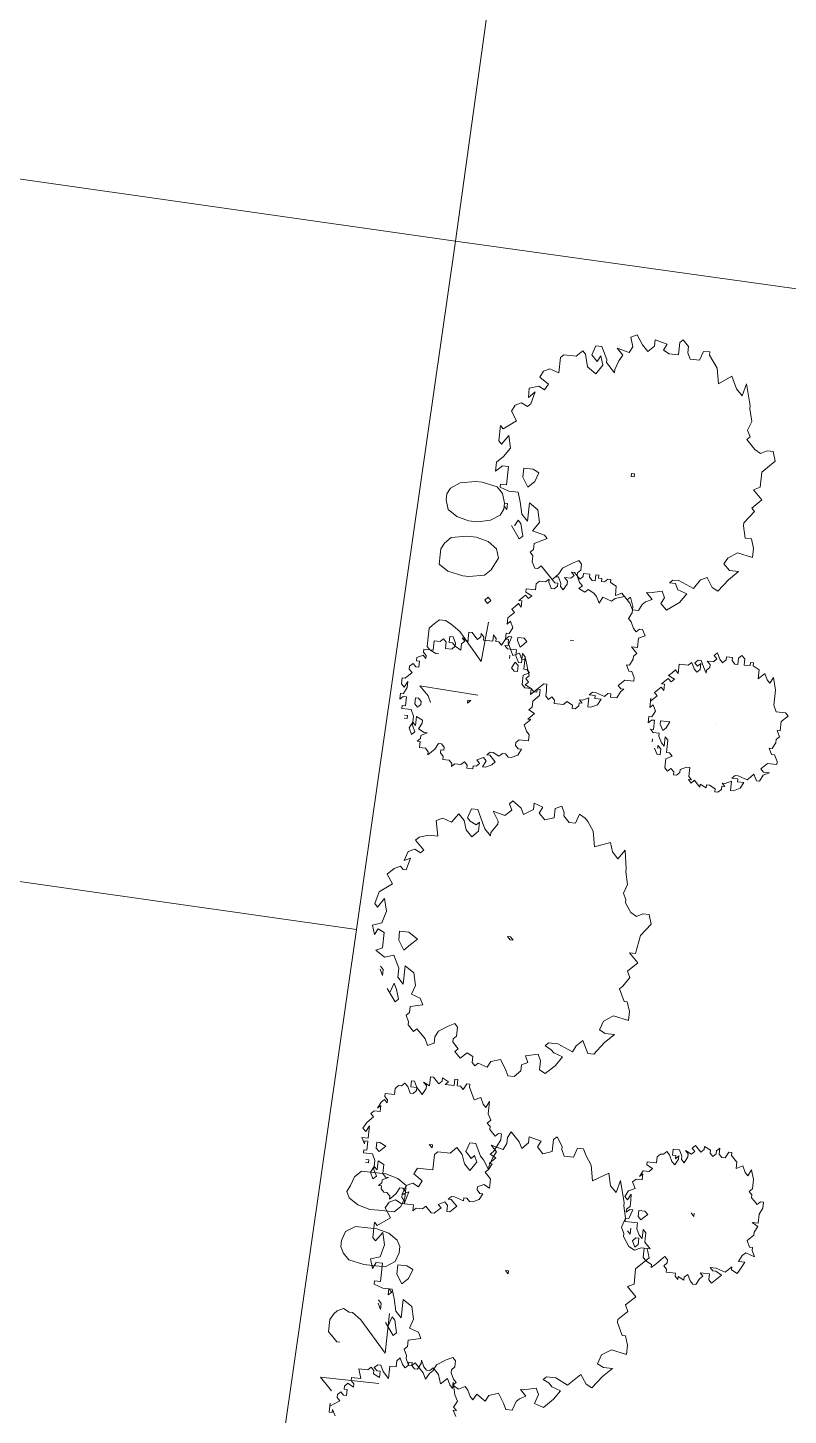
# Model space of a CAD drawing. Header units: metres. Extents: x -977055 to 805873, y -1033982 to 242021.
# Drawn here: x 2476.14 to 2489.28, y 722.32 to 746.31 of the extents above; entities that cross this region are included whole.
import ezdxf

# ---------------------------------------------------------------- set-up
doc = ezdxf.new("R2010")
doc.units = ezdxf.units.M
for name, color, linetype in [('PDF_COTAS', 7, 'Continuous'), ('PDF_LOTES', 7, 'Continuous'), ('PDF_PLANTAS', 7, 'Continuous')]:
    doc.layers.add(name, color=color, linetype=linetype)

# ---------------------------------------------------------------- blocks, each defined once
blk = doc.blocks.new('CALLE')
at = {"layer": 'PDF_COTAS', "lineweight": 9}
for points in [[(-259.51968, -71.378496), (-259.477344, -71.33616), (-259.350336, -71.209152), (-259.350336, -72.013536)], [(-258.842304, -71.420832), (-258.842304, -71.378496), (-258.799968, -71.33616), (-258.757632, -71.293824), (-258.715296, -71.251488), (-258.545952, -71.251488), (-258.46128, -71.293824), (-258.418944, -71.33616), (-258.376608, -71.420832), (-258.418944, -71.505504), (-258.418944, -71.54784), (-258.503616, -71.674848), (-258.926976, -72.055872), (-258.376608, -72.055872)], [(-249.951744, -71.717184), (-249.867072, -71.674848), (-249.740064, -71.54784), (-249.7824, -72.352224)], [(-249.274368, -71.75952), (-249.274368, -71.717184), (-249.232032, -71.632512), (-249.189696, -71.590176), (-249.105024, -71.590176), (-248.93568, -71.590176), (-248.893344, -71.632512), (-248.851008, -71.674848), (-248.808672, -71.717184), (-248.808672, -71.801856), (-248.851008, -71.886528), (-248.93568, -72.013536), (-249.316704, -72.352224), (-248.766336, -72.39456)]]:
    blk.add_lwpolyline(points, dxfattribs=at)
for points in [[(-257.529888, -71.293824), (-257.61456, -71.33616), (-257.699232, -71.420832), (-257.741568, -71.632512), (-257.741568, -71.717184), (-257.741568, -71.928864), (-257.656896, -72.055872), (-257.529888, -72.098208), (-257.445216, -72.098208), (-257.360544, -72.055872), (-257.275872, -71.928864), (-257.233536, -71.75952), (-257.233536, -71.632512), (-257.233536, -71.463168), (-257.318208, -71.33616), (-257.445216, -71.293824)], [(-256.76784, -71.293824), (-256.852512, -71.33616), (-256.937184, -71.463168), (-256.97952, -71.632512), (-256.97952, -71.75952), (-256.97952, -71.9712), (-256.894848, -72.055872), (-256.76784, -72.098208), (-256.683168, -72.098208), (-256.598496, -72.098208), (-256.513824, -71.9712), (-256.471488, -71.801856), (-256.471488, -71.674848), (-256.471488, -71.463168), (-256.55616, -71.378496), (-256.683168, -71.33616)], [(-247.919616, -71.632512), (-248.046624, -71.632512), (-248.131296, -71.75952), (-248.173632, -71.9712), (-248.173632, -72.055872), (-248.131296, -72.267552), (-248.046624, -72.352224), (-247.961952, -72.39456), (-247.87728, -72.436896), (-247.750272, -72.39456), (-247.6656, -72.267552), (-247.623264, -72.098208), (-247.623264, -71.9712), (-247.6656, -71.75952), (-247.750272, -71.674848), (-247.834944, -71.632512)], [(-247.157568, -71.632512), (-247.284576, -71.674848), (-247.369248, -71.801856), (-247.411584, -71.9712), (-247.411584, -72.098208), (-247.369248, -72.267552), (-247.284576, -72.39456), (-247.199904, -72.436896), (-247.115232, -72.436896), (-246.988224, -72.39456), (-246.903552, -72.309888), (-246.861216, -72.098208), (-246.861216, -72.013536), (-246.903552, -71.801856), (-246.988224, -71.674848), (-247.072896, -71.632512)], [(-258.080256, -72.013536), (-258.122592, -72.013536), (-258.080256, -72.055872), (-258.03792, -72.013536)], [(-248.469984, -72.309888), (-248.51232, -72.352224), (-248.469984, -72.39456), (-248.427648, -72.352224)]]:
    blk.add_lwpolyline(points, close=True, dxfattribs=at)
at = {"layer": 'PDF_LOTES', "lineweight": 20}
for points in [[(-262.779552, -70.70112), (-253.16928, -71.039808), (-252.618912, -55.0368), (-262.229184, -54.698112)], [(-253.16928, -71.039808), (-243.601344, -71.378496), (-243.050976, -55.375488), (-252.618912, -55.0368)], [(-243.601344, -71.378496), (-233.991072, -71.674848), (-233.440704, -55.714176), (-243.050976, -55.375488)], [(-244.109376, -87.339168), (-234.54144, -87.677856), (-233.991072, -71.674848), (-243.601344, -71.378496)]]:
    blk.add_lwpolyline(points, close=True, dxfattribs=at)
at = {"layer": 'PDF_PLANTAS', "lineweight": 9}
for points in [[(-259.689024, -73.114272), (-259.604352, -73.071936), (-259.604352, -73.114272), (-259.562016, -73.071936), (-259.477344, -73.114272), (-259.392672, -73.071936), (-259.223328, -73.0296), (-259.308, -73.0296), (-259.265664, -72.987264), (-259.180992, -72.944928), (-259.265664, -72.860256), (-259.138656, -72.81792), (-259.09632, -72.775584), (-259.053984, -72.733248), (-259.09632, -72.690912), (-259.09632, -72.648576), (-259.053984, -72.60624), (-258.969312, -72.563904), (-259.011648, -72.563904), (-259.09632, -72.521568), (-259.09632, -72.479232), (-259.053984, -72.436896), (-259.011648, -72.436896), (-259.011648, -72.39456), (-259.053984, -72.39456), (-259.09632, -72.352224), (-259.053984, -72.309888), (-258.969312, -72.267552), (-259.011648, -72.225216), (-259.053984, -72.225216), (-259.09632, -72.225216), (-259.09632, -72.140544), (-259.138656, -72.140544), (-259.180992, -72.140544), (-259.223328, -72.140544), (-259.265664, -72.140544), (-259.180992, -72.055872), (-259.09632, -72.013536), (-259.09632, -71.9712), (-259.138656, -71.928864), (-259.180992, -71.9712), (-259.180992, -72.013536), (-259.223328, -72.013536), (-259.265664, -72.013536), (-259.223328, -71.928864), (-259.180992, -71.928864), (-259.138656, -71.886528), (-259.180992, -71.844192), (-259.180992, -71.75952), (-259.180992, -71.717184), (-259.308, -71.75952), (-259.308, -71.674848), (-259.308, -71.632512), (-259.350336, -71.632512), (-259.392672, -71.674848), (-259.435008, -71.674848), (-259.392672, -71.590176), (-259.435008, -71.54784), (-259.477344, -71.54784), (-259.477344, -71.590176), (-259.562016, -71.590176), (-259.562016, -71.54784), (-259.51968, -71.505504), (-259.562016, -71.463168), (-259.604352, -71.463168), (-259.646688, -71.505504), (-259.73136, -71.378496), (-259.689024, -71.378496), (-259.816032, -71.378496), (-259.816032, -71.420832), (-259.773696, -71.420832), (-259.858368, -71.463168)], [(-253.677312, -71.420832), (-253.761984, -71.463168), (-253.677312, -71.463168), (-253.634976, -71.420832)], [(-250.20576, -71.378496), (-250.20576, -71.420832), (-250.163424, -71.420832), (-250.163424, -71.378496)], [(-256.34448, -71.505504), (-256.34448, -71.54784), (-256.302144, -71.54784), (-256.302144, -71.505504)], [(-253.931328, -71.54784), (-254.100672, -71.674848), (-254.058336, -71.717184), (-253.931328, -71.674848), (-253.846656, -71.632512), (-253.973664, -71.590176)], [(-258.2496, -71.886528), (-258.334272, -71.928864), (-258.2496, -71.928864), (-258.207264, -71.886528)], [(-258.503616, -72.013536), (-258.67296, -72.140544), (-258.630624, -72.18288), (-258.46128, -72.140544), (-258.418944, -72.098208), (-258.545952, -72.055872)], [(-248.93568, -72.479232), (-248.93568, -72.479232)], [(-247.411584, -72.563904), (-247.580928, -72.690912), (-247.538592, -72.733248), (-247.369248, -72.690912), (-247.326912, -72.648576), (-247.411584, -72.60624)], [(-247.157568, -72.436896), (-247.199904, -72.479232), (-247.115232, -72.479232), (-247.115232, -72.436896)], [(-249.189696, -72.733248), (-249.232032, -72.733248), (-249.189696, -72.733248)], [(-248.893344, -73.537632), (-248.893344, -73.579968)], [(-250.248096, -74.850048), (-250.332768, -74.892384), (-250.332768, -74.93472), (-250.248096, -74.93472), (-250.20576, -74.892384), (-250.248096, -74.892384)], [(-250.121088, -74.807712), (-250.163424, -74.807712), (-250.121088, -74.807712)], [(-256.894848, -75.188736), (-256.937184, -75.231072), (-256.894848, -75.231072), (-256.852512, -75.231072)], [(-249.824736, -75.654432), (-249.824736, -75.654432)], [(-256.55616, -76.035456), (-256.598496, -76.077792), (-256.55616, -76.077792)]]:
    blk.add_lwpolyline(points, dxfattribs=at)
for points in [[(-255.116736, -72.648576), (-255.0744, -72.648576), (-255.0744, -72.60624), (-255.159072, -72.60624), (-255.159072, -72.521568), (-255.159072, -72.479232), (-255.116736, -72.521568), (-255.0744, -72.436896), (-255.116736, -72.436896), (-255.159072, -72.39456), (-255.116736, -72.352224), (-255.0744, -72.309888), (-255.0744, -72.267552), (-255.159072, -72.267552), (-255.201408, -72.267552), (-255.159072, -72.18288), (-255.201408, -72.225216), (-255.243744, -72.225216), (-255.328416, -72.18288), (-255.28608, -72.140544), (-255.243744, -72.098208), (-255.159072, -72.055872), (-255.159072, -72.013536), (-255.243744, -72.013536), (-255.243744, -72.055872), (-255.243744, -72.098208), (-255.28608, -72.098208), (-255.328416, -72.055872), (-255.328416, -72.013536), (-255.243744, -71.9712), (-255.201408, -71.928864), (-255.243744, -71.886528), (-255.243744, -71.844192), (-255.28608, -71.801856), (-255.370752, -71.801856), (-255.370752, -71.75952), (-255.370752, -71.674848), (-255.413088, -71.674848), (-255.455424, -71.717184), (-255.49776, -71.717184), (-255.455424, -71.674848), (-255.49776, -71.632512), (-255.582432, -71.590176), (-255.540096, -71.632512), (-255.624768, -71.632512), (-255.624768, -71.590176), (-255.624768, -71.54784), (-255.667104, -71.505504), (-255.70944, -71.54784), (-255.794112, -71.463168), (-255.878784, -71.420832), (-255.92112, -71.463168), (-255.836448, -71.505504), (-255.92112, -71.505504), (-256.005792, -71.505504), (-256.005792, -71.420832), (-256.090464, -71.463168), (-256.048128, -71.463168), (-256.048128, -71.505504), (-256.175136, -71.505504), (-256.175136, -71.463168), (-256.217472, -71.463168), (-256.217472, -71.54784), (-256.217472, -71.590176), (-256.302144, -71.632512), (-256.386816, -71.632512), (-256.429152, -71.674848), (-256.302144, -71.674848), (-256.34448, -71.75952), (-256.429152, -71.75952), (-256.471488, -71.75952), (-256.513824, -71.801856), (-256.513824, -71.844192), (-256.55616, -71.75952), (-256.598496, -71.75952), (-256.640832, -71.717184), (-256.640832, -71.75952), (-256.683168, -71.75952), (-256.725504, -71.801856), (-256.725504, -71.844192), (-256.76784, -71.886528), (-256.810176, -71.886528), (-256.76784, -71.928864), (-256.725504, -71.9712), (-256.640832, -72.013536), (-256.640832, -72.055872), (-256.683168, -72.098208), (-256.725504, -72.098208), (-256.725504, -72.055872), (-256.76784, -72.055872), (-256.810176, -72.098208), (-256.852512, -72.098208), (-256.852512, -72.140544), (-256.852512, -72.18288), (-256.852512, -72.225216), (-256.894848, -72.225216), (-256.937184, -72.225216), (-256.894848, -72.267552), (-256.894848, -72.309888), (-256.894848, -72.352224), (-256.852512, -72.39456), (-256.894848, -72.436896), (-256.937184, -72.479232), (-256.937184, -72.521568), (-256.894848, -72.563904), (-256.852512, -72.60624), (-256.810176, -72.563904), (-256.76784, -72.648576), (-256.810176, -72.690912), (-256.894848, -72.690912), (-256.894848, -72.733248), (-256.852512, -72.775584), (-256.810176, -72.81792), (-256.76784, -72.775584), (-256.725504, -72.733248), (-256.725504, -72.690912), (-256.683168, -72.733248), (-256.683168, -72.775584), (-256.725504, -72.902592), (-256.683168, -72.902592), (-256.683168, -72.944928), (-256.725504, -72.987264), (-256.725504, -73.0296), (-256.683168, -73.114272), (-256.598496, -73.156608), (-256.598496, -73.114272), (-256.55616, -73.071936), (-256.513824, -73.071936), (-256.471488, -73.156608), (-256.513824, -73.24128), (-256.429152, -73.24128), (-256.386816, -73.24128), (-256.34448, -73.198944), (-256.302144, -73.156608), (-256.259808, -73.198944), (-256.175136, -73.24128), (-256.175136, -73.198944), (-256.090464, -73.283616), (-256.048128, -73.198944), (-256.005792, -73.24128), (-255.92112, -73.283616), (-255.836448, -73.325952), (-255.751776, -73.325952), (-255.751776, -73.283616), (-255.794112, -73.24128), (-255.751776, -73.198944), (-255.70944, -73.156608), (-255.667104, -73.156608), (-255.624768, -73.114272), (-255.582432, -73.156608), (-255.49776, -73.114272), (-255.455424, -73.114272), (-255.328416, -73.114272), (-255.413088, -73.071936), (-255.370752, -73.0296), (-255.28608, -72.987264), (-255.328416, -72.902592), (-255.243744, -72.860256), (-255.159072, -72.81792), (-255.116736, -72.81792), (-255.116736, -72.775584), (-255.201408, -72.733248), (-255.159072, -72.690912), (-255.159072, -72.648576)], [(-251.26416, -73.706976), (-251.179488, -73.66464), (-251.221824, -73.579968), (-251.348832, -73.579968), (-251.391168, -73.45296), (-251.306496, -73.368288), (-251.221824, -73.410624), (-251.179488, -73.283616), (-251.26416, -73.283616), (-251.348832, -73.156608), (-251.26416, -73.114272), (-251.179488, -72.987264), (-251.221824, -72.944928), (-251.306496, -72.987264), (-251.391168, -72.902592), (-251.348832, -72.733248), (-251.47584, -72.81792), (-251.518176, -72.81792), (-251.645184, -72.733248), (-251.68752, -72.733248), (-251.602848, -72.648576), (-251.518176, -72.60624), (-251.348832, -72.521568), (-251.348832, -72.436896), (-251.47584, -72.39456), (-251.518176, -72.436896), (-251.560512, -72.521568), (-251.518176, -72.563904), (-251.645184, -72.563904), (-251.729856, -72.479232), (-251.645184, -72.39456), (-251.518176, -72.352224), (-251.433504, -72.267552), (-251.560512, -72.18288), (-251.518176, -72.055872), (-251.560512, -71.9712), (-251.772192, -72.013536), (-251.772192, -71.886528), (-251.814528, -71.75952), (-251.856864, -71.717184), (-251.983872, -71.844192), (-252.026208, -71.801856), (-251.983872, -71.717184), (-252.026208, -71.632512), (-252.153216, -71.590176), (-252.11088, -71.674848), (-252.280224, -71.632512), (-252.280224, -71.590176), (-252.237888, -71.54784), (-252.280224, -71.463168), (-252.364896, -71.378496), (-252.491904, -71.463168), (-252.618912, -71.293824), (-252.788256, -71.251488), (-252.830592, -71.293824), (-252.703584, -71.378496), (-252.872928, -71.420832), (-253.042272, -71.378496), (-253.084608, -71.251488), (-253.211616, -71.293824), (-253.126944, -71.33616), (-253.16928, -71.420832), (-253.38096, -71.420832), (-253.423296, -71.33616), (-253.507968, -71.463168), (-253.465632, -71.590176), (-253.634976, -71.674848), (-253.761984, -71.674848), (-253.846656, -71.75952), (-253.59264, -71.75952), (-253.677312, -71.886528), (-253.846656, -71.928864), (-253.973664, -71.886528), (-254.016, -72.013536), (-254.100672, -72.055872), (-254.143008, -71.886528), (-254.22768, -71.886528), (-254.270016, -71.844192), (-254.354688, -71.886528), (-254.397024, -71.886528), (-254.481696, -71.9712), (-254.43936, -72.013536), (-254.524032, -72.098208), (-254.566368, -72.140544), (-254.65104, -72.18288), (-254.608704, -72.267552), (-254.524032, -72.267552), (-254.43936, -72.309888), (-254.354688, -72.436896), (-254.312352, -72.521568), (-254.354688, -72.563904), (-254.397024, -72.563904), (-254.481696, -72.563904), (-254.524032, -72.521568), (-254.566368, -72.521568), (-254.608704, -72.563904), (-254.65104, -72.60624), (-254.693376, -72.563904), (-254.778048, -72.648576), (-254.693376, -72.733248), (-254.735712, -72.81792), (-254.820384, -72.81792), (-254.86272, -72.860256), (-254.820384, -72.902592), (-254.86272, -73.0296), (-254.778048, -73.071936), (-254.735712, -73.198944), (-254.86272, -73.283616), (-254.947392, -73.325952), (-254.947392, -73.410624), (-254.86272, -73.495296), (-254.778048, -73.495296), (-254.735712, -73.579968), (-254.65104, -73.537632), (-254.608704, -73.706976), (-254.693376, -73.749312), (-254.820384, -73.749312), (-254.86272, -73.833984), (-254.735712, -73.960992), (-254.608704, -74.045664), (-254.566368, -73.918656), (-254.524032, -73.87632), (-254.481696, -73.791648), (-254.43936, -73.833984), (-254.43936, -73.960992), (-254.524032, -74.172672), (-254.43936, -74.215008), (-254.354688, -74.29968), (-254.524032, -74.384352), (-254.524032, -74.469024), (-254.354688, -74.596032), (-254.22768, -74.72304), (-254.22768, -74.596032), (-254.185344, -74.51136), (-254.058336, -74.553696), (-253.973664, -74.680704), (-254.016, -74.892384), (-253.888992, -74.892384), (-253.761984, -74.850048), (-253.761984, -74.807712), (-253.59264, -74.72304), (-253.550304, -74.765376), (-253.423296, -74.850048), (-253.338624, -74.807712), (-253.211616, -74.93472), (-253.084608, -74.807712), (-253.084608, -74.892384), (-252.830592, -74.93472), (-252.661248, -75.061728), (-252.53424, -75.019392), (-252.53424, -74.93472), (-252.576576, -74.850048), (-252.53424, -74.765376), (-252.407232, -74.680704), (-252.364896, -74.680704), (-252.280224, -74.638368), (-252.153216, -74.680704), (-251.983872, -74.638368), (-251.941536, -74.638368), (-251.68752, -74.596032), (-251.814528, -74.51136), (-251.729856, -74.426688), (-251.602848, -74.384352), (-251.68752, -74.172672), (-251.47584, -74.130336), (-251.348832, -74.045664), (-251.306496, -74.003328), (-251.26416, -73.918656), (-251.391168, -73.87632), (-251.391168, -73.791648), (-251.306496, -73.706976)], [(-248.978016, -72.521568), (-248.93568, -72.479232), (-249.020352, -72.479232), (-249.020352, -72.39456), (-249.020352, -72.352224), (-248.978016, -72.352224), (-248.93568, -72.309888), (-248.978016, -72.309888), (-249.020352, -72.267552), (-248.978016, -72.225216), (-248.93568, -72.18288), (-248.93568, -72.140544), (-249.020352, -72.140544), (-249.062688, -72.140544), (-249.020352, -72.055872), (-249.062688, -72.098208), (-249.105024, -72.055872), (-249.189696, -72.055872), (-249.14736, -71.9712), (-249.105024, -71.9712), (-249.020352, -71.928864), (-249.020352, -71.886528), (-249.105024, -71.886528), (-249.105024, -71.928864), (-249.14736, -71.9712), (-249.189696, -71.928864), (-249.189696, -71.844192), (-249.105024, -71.844192), (-249.062688, -71.801856), (-249.105024, -71.75952), (-249.105024, -71.674848), (-249.14736, -71.674848), (-249.232032, -71.674848), (-249.232032, -71.590176), (-249.232032, -71.54784), (-249.274368, -71.54784), (-249.316704, -71.590176), (-249.35904, -71.590176), (-249.316704, -71.54784), (-249.35904, -71.463168), (-249.401376, -71.463168), (-249.401376, -71.505504), (-249.486048, -71.505504), (-249.486048, -71.463168), (-249.443712, -71.420832), (-249.486048, -71.378496), (-249.528384, -71.378496), (-249.57072, -71.420832), (-249.655392, -71.33616), (-249.655392, -71.293824), (-249.740064, -71.293824), (-249.7824, -71.33616), (-249.697728, -71.378496), (-249.7824, -71.378496), (-249.867072, -71.33616), (-249.867072, -71.293824), (-249.951744, -71.293824), (-249.909408, -71.33616), (-249.909408, -71.378496), (-250.036416, -71.378496), (-250.036416, -71.33616), (-250.078752, -71.33616), (-250.078752, -71.420832), (-250.078752, -71.463168), (-250.163424, -71.505504), (-250.248096, -71.505504), (-250.290432, -71.54784), (-250.163424, -71.54784), (-250.20576, -71.632512), (-250.248096, -71.632512), (-250.332768, -71.590176), (-250.375104, -71.674848), (-250.375104, -71.717184), (-250.41744, -71.632512), (-250.459776, -71.632512), (-250.502112, -71.590176), (-250.502112, -71.632512), (-250.544448, -71.632512), (-250.586784, -71.632512), (-250.586784, -71.674848), (-250.586784, -71.717184), (-250.62912, -71.75952), (-250.671456, -71.75952), (-250.62912, -71.801856), (-250.586784, -71.844192), (-250.502112, -71.886528), (-250.502112, -71.928864), (-250.544448, -71.9712), (-250.586784, -71.9712), (-250.586784, -71.928864), (-250.62912, -71.928864), (-250.671456, -71.9712), (-250.713792, -71.9712), (-250.713792, -72.013536), (-250.713792, -72.055872), (-250.756128, -72.098208), (-250.798464, -72.098208), (-250.756128, -72.140544), (-250.756128, -72.18288), (-250.756128, -72.225216), (-250.713792, -72.267552), (-250.756128, -72.309888), (-250.798464, -72.309888), (-250.798464, -72.39456), (-250.756128, -72.39456), (-250.756128, -72.436896), (-250.713792, -72.479232), (-250.671456, -72.436896), (-250.62912, -72.521568), (-250.671456, -72.563904), (-250.756128, -72.521568), (-250.756128, -72.563904), (-250.713792, -72.648576), (-250.671456, -72.690912), (-250.62912, -72.648576), (-250.586784, -72.60624), (-250.586784, -72.563904), (-250.544448, -72.60624), (-250.544448, -72.648576), (-250.586784, -72.733248), (-250.544448, -72.775584), (-250.544448, -72.81792), (-250.586784, -72.860256), (-250.586784, -72.902592), (-250.544448, -72.987264), (-250.459776, -73.0296), (-250.459776, -72.987264), (-250.41744, -72.944928), (-250.375104, -72.944928), (-250.332768, -72.987264), (-250.332768, -73.114272), (-250.290432, -73.114272), (-250.248096, -73.114272), (-250.20576, -73.071936), (-250.121088, -73.0296), (-250.036416, -73.114272), (-250.036416, -73.071936), (-249.951744, -73.156608), (-249.909408, -73.071936), (-249.867072, -73.114272), (-249.7824, -73.114272), (-249.697728, -73.198944), (-249.613056, -73.198944), (-249.613056, -73.156608), (-249.655392, -73.114272), (-249.613056, -73.071936), (-249.57072, -72.987264), (-249.528384, -73.0296), (-249.486048, -72.987264), (-249.443712, -73.0296), (-249.316704, -72.987264), (-249.189696, -72.944928), (-249.232032, -72.944928), (-249.232032, -72.902592), (-249.14736, -72.860256), (-249.189696, -72.775584), (-249.105024, -72.733248), (-249.020352, -72.690912), (-248.978016, -72.690912), (-248.978016, -72.648576), (-249.062688, -72.60624), (-249.020352, -72.563904), (-249.020352, -72.521568)], [(-256.471488, -71.590176), (-256.55616, -71.632512), (-256.513824, -71.674848), (-256.429152, -71.632512), (-256.386816, -71.632512)], [(-250.332768, -71.463168), (-250.41744, -71.505504), (-250.375104, -71.54784), (-250.290432, -71.505504), (-250.248096, -71.505504)], [(-249.909408, -71.505504), (-249.99408, -71.505504), (-250.036416, -71.54784), (-249.99408, -71.590176), (-249.951744, -71.590176), (-249.909408, -71.54784)], [(-255.836448, -74.172672), (-255.70944, -74.088), (-255.751776, -74.045664), (-255.92112, -74.045664), (-255.963456, -73.918656), (-255.878784, -73.833984), (-255.794112, -73.87632), (-255.751776, -73.706976), (-255.836448, -73.706976), (-255.92112, -73.622304), (-255.836448, -73.579968), (-255.70944, -73.45296), (-255.794112, -73.410624), (-255.878784, -73.410624), (-255.963456, -73.368288), (-255.92112, -73.198944), (-256.005792, -73.283616), (-256.090464, -73.24128), (-256.217472, -73.198944), (-256.259808, -73.198944), (-256.1328, -73.114272), (-256.090464, -73.071936), (-255.92112, -72.987264), (-255.92112, -72.902592), (-256.048128, -72.860256), (-256.090464, -72.902592), (-256.1328, -72.944928), (-256.090464, -72.987264), (-256.175136, -73.0296), (-256.302144, -72.944928), (-256.217472, -72.860256), (-256.090464, -72.81792), (-256.005792, -72.733248), (-256.090464, -72.648576), (-256.090464, -72.479232), (-256.1328, -72.436896), (-256.34448, -72.436896), (-256.34448, -72.309888), (-256.34448, -72.225216), (-256.429152, -72.18288), (-256.513824, -72.309888), (-256.598496, -72.267552), (-256.55616, -72.18288), (-256.598496, -72.098208), (-256.725504, -72.055872), (-256.683168, -72.140544), (-256.852512, -72.098208), (-256.852512, -72.055872), (-256.810176, -71.9712), (-256.852512, -71.886528), (-256.937184, -71.844192), (-257.064192, -71.928864), (-257.1912, -71.75952), (-257.148864, -71.717184), (-257.360544, -71.717184), (-257.40288, -71.75952), (-257.275872, -71.844192), (-257.445216, -71.886528), (-257.61456, -71.844192), (-257.656896, -71.717184), (-257.783904, -71.75952), (-257.699232, -71.801856), (-257.699232, -71.886528), (-257.953248, -71.886528), (-257.953248, -71.801856), (-257.995584, -71.801856), (-258.03792, -71.928864), (-258.03792, -72.055872), (-258.164928, -72.098208), (-258.334272, -72.140544), (-258.418944, -72.225216), (-258.164928, -72.225216), (-258.2496, -72.352224), (-258.418944, -72.39456), (-258.545952, -72.352224), (-258.588288, -72.479232), (-258.67296, -72.521568), (-258.715296, -72.352224), (-258.799968, -72.352224), (-258.842304, -72.309888), (-258.926976, -72.352224), (-258.969312, -72.352224), (-259.053984, -72.39456), (-259.053984, -72.436896), (-259.011648, -72.479232), (-259.09632, -72.563904), (-259.138656, -72.60624), (-259.223328, -72.648576), (-259.138656, -72.690912), (-259.09632, -72.733248), (-259.011648, -72.775584), (-258.926976, -72.902592), (-258.88464, -72.987264), (-258.926976, -73.0296), (-258.969312, -73.0296), (-259.011648, -73.0296), (-259.053984, -72.987264), (-259.09632, -72.987264), (-259.180992, -73.0296), (-259.223328, -73.071936), (-259.265664, -73.0296), (-259.308, -73.114272), (-259.265664, -73.198944), (-259.308, -73.24128), (-259.392672, -73.283616), (-259.435008, -73.325952), (-259.350336, -73.368288), (-259.435008, -73.495296), (-259.350336, -73.537632), (-259.308, -73.66464), (-259.435008, -73.749312), (-259.51968, -73.791648), (-259.51968, -73.87632), (-259.392672, -73.918656), (-259.350336, -73.960992), (-259.308, -74.045664), (-259.223328, -73.960992), (-259.223328, -74.003328), (-259.180992, -74.172672), (-259.265664, -74.215008), (-259.392672, -74.172672), (-259.435008, -74.29968), (-259.308, -74.426688), (-259.180992, -74.51136), (-259.138656, -74.384352), (-259.09632, -74.342016), (-259.053984, -74.257344), (-259.011648, -74.29968), (-259.011648, -74.426688), (-259.09632, -74.596032), (-259.011648, -74.680704), (-258.926976, -74.765376), (-259.053984, -74.850048), (-259.09632, -74.93472), (-258.926976, -75.061728), (-258.799968, -75.188736), (-258.799968, -75.061728), (-258.757632, -74.977056), (-258.630624, -75.019392), (-258.545952, -75.1464), (-258.588288, -75.35808), (-258.46128, -75.35808), (-258.334272, -75.315744), (-258.334272, -75.273408), (-258.164928, -75.188736), (-258.122592, -75.188736), (-257.995584, -75.315744), (-257.910912, -75.273408), (-257.783904, -75.400416), (-257.656896, -75.273408), (-257.61456, -75.35808), (-257.40288, -75.35808), (-257.233536, -75.527424), (-257.106528, -75.485088), (-257.106528, -75.400416), (-257.148864, -75.315744), (-257.106528, -75.231072), (-256.97952, -75.1464), (-256.937184, -75.1464), (-256.852512, -75.104064), (-256.725504, -75.1464), (-256.55616, -75.104064), (-256.513824, -75.104064), (-256.217472, -75.019392), (-256.386816, -74.977056), (-256.302144, -74.892384), (-256.1328, -74.850048), (-256.259808, -74.638368), (-256.048128, -74.596032), (-255.92112, -74.51136), (-255.836448, -74.469024), (-255.836448, -74.384352), (-255.963456, -74.342016), (-255.963456, -74.215008), (-255.878784, -74.172672)], [(-256.048128, -71.632512), (-256.1328, -71.632512), (-256.175136, -71.674848), (-256.1328, -71.717184), (-256.090464, -71.75952), (-256.048128, -71.674848)], [(-253.126944, -71.632512), (-253.253952, -71.632512), (-253.38096, -71.717184), (-253.296288, -71.801856), (-253.211616, -71.886528), (-253.126944, -71.75952)], [(-257.699232, -72.098208), (-257.82624, -72.098208), (-257.953248, -72.18288), (-257.868576, -72.267552), (-257.741568, -72.309888), (-257.699232, -72.225216)], [(-256.005792, -72.352224), (-256.048128, -72.39456), (-256.005792, -72.39456)], [(-249.867072, -72.225216), (-249.909408, -72.225216), (-249.867072, -72.267552)], [(-244.70208, -74.72304), (-244.617408, -74.638368), (-244.659744, -74.596032), (-244.829088, -74.596032), (-244.829088, -74.469024), (-244.786752, -74.384352), (-244.70208, -74.426688), (-244.659744, -74.257344), (-244.744416, -74.257344), (-244.829088, -74.172672), (-244.744416, -74.088), (-244.617408, -74.003328), (-244.659744, -73.918656), (-244.786752, -73.960992), (-244.871424, -73.918656), (-244.829088, -73.749312), (-244.91376, -73.833984), (-244.998432, -73.791648), (-245.12544, -73.749312), (-245.167776, -73.749312), (-245.040768, -73.622304), (-244.998432, -73.622304), (-244.829088, -73.537632), (-244.829088, -73.45296), (-244.956096, -73.410624), (-244.998432, -73.45296), (-245.040768, -73.495296), (-244.956096, -73.537632), (-245.083104, -73.579968), (-245.210112, -73.495296), (-245.12544, -73.368288), (-244.956096, -73.325952), (-244.91376, -73.283616), (-244.998432, -73.198944), (-244.998432, -73.0296), (-245.040768, -72.987264), (-245.252448, -72.987264), (-245.210112, -72.860256), (-245.252448, -72.775584), (-245.33712, -72.733248), (-245.421792, -72.860256), (-245.506464, -72.81792), (-245.464128, -72.733248), (-245.506464, -72.60624), (-245.633472, -72.60624), (-245.5488, -72.690912), (-245.718144, -72.648576), (-245.76048, -72.60624), (-245.718144, -72.521568), (-245.76048, -72.436896), (-245.845152, -72.39456), (-245.97216, -72.479232), (-246.099168, -72.309888), (-246.056832, -72.267552), (-246.268512, -72.267552), (-246.310848, -72.309888), (-246.18384, -72.39456), (-246.353184, -72.436896), (-246.480192, -72.352224), (-246.564864, -72.267552), (-246.691872, -72.267552), (-246.6072, -72.352224), (-246.6072, -72.436896), (-246.861216, -72.436896), (-246.861216, -72.352224), (-246.903552, -72.352224), (-246.945888, -72.479232), (-246.945888, -72.60624), (-247.072896, -72.648576), (-247.24224, -72.690912), (-247.326912, -72.775584), (-247.072896, -72.775584), (-247.157568, -72.902592), (-247.326912, -72.944928), (-247.45392, -72.860256), (-247.496256, -73.0296), (-247.538592, -73.071936), (-247.623264, -72.902592), (-247.707936, -72.902592), (-247.750272, -72.860256), (-247.792608, -72.902592), (-247.87728, -72.902592), (-247.961952, -72.944928), (-247.961952, -72.987264), (-247.919616, -73.0296), (-248.004288, -73.114272), (-248.046624, -73.156608), (-248.08896, -73.198944), (-248.046624, -73.24128), (-248.004288, -73.283616), (-247.919616, -73.325952), (-247.834944, -73.45296), (-247.792608, -73.537632), (-247.834944, -73.579968), (-247.87728, -73.579968), (-247.919616, -73.579968), (-247.961952, -73.537632), (-248.004288, -73.537632), (-248.08896, -73.579968), (-248.131296, -73.622304), (-248.173632, -73.579968), (-248.215968, -73.66464), (-248.173632, -73.706976), (-248.215968, -73.791648), (-248.258304, -73.833984), (-248.342976, -73.87632), (-248.258304, -73.918656), (-248.30064, -74.045664), (-248.258304, -74.088), (-248.215968, -74.215008), (-248.30064, -74.29968), (-248.385312, -74.342016), (-248.385312, -74.426688), (-248.30064, -74.469024), (-248.258304, -74.51136), (-248.215968, -74.596032), (-248.131296, -74.51136), (-248.131296, -74.553696), (-248.08896, -74.72304), (-248.173632, -74.765376), (-248.258304, -74.72304), (-248.342976, -74.807712), (-248.215968, -74.977056), (-248.08896, -75.061728), (-248.046624, -74.93472), (-247.961952, -74.892384), (-247.961952, -74.807712), (-247.919616, -74.850048), (-247.919616, -74.93472), (-248.004288, -75.1464), (-247.87728, -75.231072), (-247.834944, -75.315744), (-247.961952, -75.400416), (-248.004288, -75.485088), (-247.834944, -75.612096), (-247.707936, -75.739104), (-247.707936, -75.612096), (-247.623264, -75.527424), (-247.538592, -75.56976), (-247.45392, -75.696768), (-247.496256, -75.908448), (-247.369248, -75.908448), (-247.24224, -75.866112), (-247.24224, -75.78144), (-247.072896, -75.739104), (-247.03056, -75.739104), (-246.861216, -75.866112), (-246.81888, -75.823776), (-246.691872, -75.950784), (-246.564864, -75.823776), (-246.522528, -75.908448), (-246.310848, -75.908448), (-246.141504, -76.077792), (-246.014496, -76.035456), (-246.014496, -75.950784), (-246.056832, -75.866112), (-246.014496, -75.78144), (-245.887488, -75.654432), (-245.845152, -75.696768), (-245.76048, -75.654432), (-245.633472, -75.696768), (-245.464128, -75.654432), (-245.421792, -75.654432), (-245.12544, -75.56976), (-245.294784, -75.527424), (-245.210112, -75.442752), (-245.040768, -75.35808), (-245.167776, -75.188736), (-244.956096, -75.1464), (-244.786752, -75.019392), (-244.744416, -75.019392), (-244.744416, -74.93472), (-244.871424, -74.892384), (-244.871424, -74.765376), (-244.786752, -74.72304)], [(-248.004288, -73.833984), (-247.961952, -73.833984), (-247.961952, -73.791648), (-248.046624, -73.791648), (-248.046624, -73.749312), (-248.004288, -73.706976), (-247.961952, -73.706976), (-247.961952, -73.622304), (-248.004288, -73.622304), (-248.046624, -73.579968), (-248.004288, -73.537632), (-247.961952, -73.495296), (-247.961952, -73.45296), (-248.004288, -73.495296), (-248.046624, -73.45296), (-248.046624, -73.368288), (-248.08896, -73.410624), (-248.131296, -73.410624), (-248.215968, -73.368288), (-248.173632, -73.325952), (-248.131296, -73.325952), (-248.046624, -73.283616), (-248.046624, -73.24128), (-248.08896, -73.198944), (-248.131296, -73.24128), (-248.131296, -73.283616), (-248.173632, -73.283616), (-248.215968, -73.24128), (-248.215968, -73.198944), (-248.131296, -73.156608), (-248.08896, -73.156608), (-248.131296, -73.114272), (-248.131296, -73.0296), (-248.173632, -72.987264), (-248.258304, -72.987264), (-248.258304, -72.944928), (-248.258304, -72.860256), (-248.30064, -72.860256), (-248.342976, -72.944928), (-248.385312, -72.902592), (-248.342976, -72.860256), (-248.385312, -72.81792), (-248.427648, -72.775584), (-248.427648, -72.81792), (-248.51232, -72.81792), (-248.469984, -72.775584), (-248.51232, -72.733248), (-248.554656, -72.690912), (-248.596992, -72.733248), (-248.681664, -72.648576), (-248.766336, -72.648576), (-248.724, -72.690912), (-248.808672, -72.733248), (-248.893344, -72.690912), (-248.893344, -72.648576), (-248.978016, -72.648576), (-248.93568, -72.690912), (-248.93568, -72.733248), (-249.062688, -72.690912), (-249.062688, -72.648576), (-249.105024, -72.690912), (-249.105024, -72.733248), (-249.105024, -72.81792), (-249.189696, -72.81792), (-249.274368, -72.860256), (-249.274368, -72.902592), (-249.14736, -72.902592), (-249.189696, -72.944928), (-249.274368, -72.944928), (-249.35904, -72.944928), (-249.35904, -72.987264), (-249.401376, -73.0296), (-249.443712, -72.944928), (-249.486048, -72.944928), (-249.528384, -72.944928), (-249.57072, -72.944928), (-249.613056, -72.987264), (-249.613056, -73.0296), (-249.613056, -73.071936), (-249.655392, -73.071936), (-249.697728, -73.071936), (-249.655392, -73.114272), (-249.655392, -73.156608), (-249.613056, -73.156608), (-249.528384, -73.24128), (-249.528384, -73.283616), (-249.57072, -73.283616), (-249.613056, -73.283616), (-249.655392, -73.283616), (-249.697728, -73.283616), (-249.740064, -73.325952), (-249.697728, -73.368288), (-249.740064, -73.410624), (-249.7824, -73.410624), (-249.7824, -73.45296), (-249.7824, -73.537632), (-249.740064, -73.579968), (-249.7824, -73.66464), (-249.824736, -73.66464), (-249.824736, -73.706976), (-249.7824, -73.749312), (-249.740064, -73.749312), (-249.740064, -73.791648), (-249.697728, -73.749312), (-249.697728, -73.791648), (-249.655392, -73.87632), (-249.697728, -73.87632), (-249.7824, -73.87632), (-249.7824, -73.918656), (-249.740064, -74.003328), (-249.655392, -74.045664), (-249.655392, -73.960992), (-249.613056, -73.960992), (-249.613056, -73.87632), (-249.57072, -73.918656), (-249.57072, -73.960992), (-249.613056, -74.088), (-249.57072, -74.130336), (-249.57072, -74.172672), (-249.613056, -74.172672), (-249.613056, -74.257344), (-249.528384, -74.29968), (-249.486048, -74.342016), (-249.486048, -74.29968), (-249.443712, -74.257344), (-249.401376, -74.29968), (-249.35904, -74.342016), (-249.35904, -74.469024), (-249.316704, -74.469024), (-249.232032, -74.426688), (-249.232032, -74.384352), (-249.14736, -74.342016), (-249.14736, -74.384352), (-249.062688, -74.426688), (-249.020352, -74.426688), (-248.978016, -74.469024), (-248.893344, -74.384352), (-248.893344, -74.469024), (-248.766336, -74.469024), (-248.724, -74.553696), (-248.639328, -74.51136), (-248.639328, -74.469024), (-248.681664, -74.426688), (-248.639328, -74.384352), (-248.554656, -74.342016), (-248.51232, -74.29968), (-248.427648, -74.342016), (-248.342976, -74.342016), (-248.215968, -74.29968), (-248.258304, -74.257344), (-248.215968, -74.215008), (-248.173632, -74.172672), (-248.215968, -74.088), (-248.08896, -74.088), (-248.046624, -74.003328), (-248.004288, -74.003328), (-248.004288, -73.960992), (-248.046624, -73.918656), (-248.046624, -73.87632), (-248.004288, -73.87632)], [(-246.6072, -72.648576), (-246.734208, -72.648576), (-246.861216, -72.733248), (-246.776544, -72.81792), (-246.649536, -72.860256), (-246.6072, -72.775584)], [(-249.35904, -72.775584), (-249.401376, -72.81792), (-249.401376, -72.860256), (-249.316704, -72.860256), (-249.274368, -72.81792)], [(-248.93568, -72.81792), (-248.978016, -72.81792), (-249.062688, -72.860256), (-249.020352, -72.902592), (-248.978016, -72.944928), (-248.93568, -72.902592)], [(-253.042272, -73.114272), (-253.084608, -73.156608), (-253.084608, -73.198944), (-253.042272, -73.156608)], [(-257.61456, -73.579968), (-257.656896, -73.622304), (-257.61456, -73.622304)], [(-246.522528, -74.130336), (-246.564864, -74.130336), (-246.564864, -74.172672), (-246.522528, -74.172672)], [(-248.893344, -75.950784), (-248.851008, -75.908448), (-248.893344, -75.866112), (-248.978016, -75.866112), (-248.978016, -75.823776), (-248.93568, -75.78144), (-248.893344, -75.78144), (-248.893344, -75.696768), (-248.93568, -75.696768), (-248.978016, -75.654432), (-248.93568, -75.612096), (-248.851008, -75.56976), (-248.893344, -75.527424), (-248.93568, -75.56976), (-248.978016, -75.527424), (-248.978016, -75.442752), (-249.020352, -75.485088), (-249.062688, -75.485088), (-249.105024, -75.442752), (-249.14736, -75.442752), (-249.062688, -75.400416), (-248.978016, -75.35808), (-248.978016, -75.315744), (-249.020352, -75.273408), (-249.062688, -75.315744), (-249.020352, -75.35808), (-249.105024, -75.35808), (-249.14736, -75.315744), (-249.105024, -75.273408), (-249.020352, -75.231072), (-249.062688, -75.188736), (-249.062688, -75.104064), (-249.062688, -75.061728), (-249.189696, -75.061728), (-249.14736, -75.019392), (-249.189696, -74.977056), (-249.232032, -74.93472), (-249.274368, -75.019392), (-249.316704, -74.977056), (-249.274368, -74.93472), (-249.316704, -74.892384), (-249.35904, -74.850048), (-249.35904, -74.892384), (-249.401376, -74.892384), (-249.443712, -74.892384), (-249.401376, -74.850048), (-249.443712, -74.807712), (-249.486048, -74.765376), (-249.528384, -74.807712), (-249.613056, -74.72304), (-249.57072, -74.72304), (-249.697728, -74.72304), (-249.655392, -74.765376), (-249.740064, -74.807712), (-249.824736, -74.765376), (-249.824736, -74.72304), (-249.909408, -74.72304), (-249.867072, -74.765376), (-249.867072, -74.807712), (-249.99408, -74.807712), (-249.99408, -74.765376), (-250.036416, -74.807712), (-250.036416, -74.892384), (-250.078752, -74.892384), (-250.163424, -74.93472), (-250.20576, -74.977056), (-250.078752, -74.977056), (-250.121088, -75.019392), (-250.20576, -75.019392), (-250.290432, -75.019392), (-250.290432, -75.061728), (-250.332768, -75.104064), (-250.375104, -75.019392), (-250.41744, -75.019392), (-250.459776, -75.019392), (-250.502112, -75.019392), (-250.544448, -75.061728), (-250.502112, -75.104064), (-250.544448, -75.1464), (-250.586784, -75.1464), (-250.586784, -75.188736), (-250.544448, -75.231072), (-250.502112, -75.231072), (-250.459776, -75.315744), (-250.459776, -75.35808), (-250.502112, -75.35808), (-250.544448, -75.35808), (-250.586784, -75.35808), (-250.62912, -75.400416), (-250.62912, -75.35808), (-250.671456, -75.400416), (-250.62912, -75.442752), (-250.671456, -75.485088), (-250.713792, -75.527424), (-250.671456, -75.527424), (-250.713792, -75.612096), (-250.671456, -75.612096), (-250.671456, -75.654432), (-250.713792, -75.739104), (-250.756128, -75.739104), (-250.756128, -75.78144), (-250.713792, -75.823776), (-250.671456, -75.823776), (-250.671456, -75.866112), (-250.62912, -75.823776), (-250.62912, -75.866112), (-250.586784, -75.950784), (-250.62912, -75.950784), (-250.713792, -75.950784), (-250.713792, -75.99312), (-250.671456, -76.077792), (-250.586784, -76.120128), (-250.586784, -76.035456), (-250.544448, -76.035456), (-250.544448, -75.950784), (-250.502112, -75.99312), (-250.502112, -76.035456), (-250.544448, -76.162464), (-250.502112, -76.2048), (-250.459776, -76.247136), (-250.544448, -76.289472), (-250.544448, -76.331808), (-250.459776, -76.374144), (-250.41744, -76.458816), (-250.41744, -76.374144), (-250.375104, -76.331808), (-250.332768, -76.374144), (-250.290432, -76.41648), (-250.290432, -76.543488), (-250.248096, -76.543488), (-250.163424, -76.501152), (-250.163424, -76.458816), (-250.078752, -76.41648), (-250.078752, -76.458816), (-249.99408, -76.501152), (-249.951744, -76.501152), (-249.909408, -76.543488), (-249.824736, -76.501152), (-249.824736, -76.543488), (-249.697728, -76.543488), (-249.613056, -76.62816), (-249.57072, -76.585824), (-249.57072, -76.543488), (-249.57072, -76.501152), (-249.57072, -76.458816), (-249.486048, -76.41648), (-249.443712, -76.41648), (-249.35904, -76.41648), (-249.274368, -76.41648), (-249.105024, -76.374144), (-249.189696, -76.331808), (-249.14736, -76.289472), (-249.062688, -76.247136), (-249.14736, -76.162464), (-249.020352, -76.162464), (-248.978016, -76.077792), (-248.93568, -76.077792), (-248.93568, -76.035456), (-248.978016, -76.035456), (-248.978016, -75.950784), (-248.93568, -75.950784)], [(-249.867072, -74.892384), (-249.909408, -74.892384), (-249.99408, -74.93472), (-249.951744, -74.977056), (-249.867072, -75.019392), (-249.867072, -74.977056)], [(-255.667104, -76.331808), (-255.624768, -76.331808), (-255.667104, -76.289472), (-255.70944, -76.289472), (-255.751776, -76.247136), (-255.70944, -76.2048), (-255.667104, -76.2048), (-255.624768, -76.120128), (-255.667104, -76.120128), (-255.70944, -76.077792), (-255.667104, -76.035456), (-255.624768, -75.99312), (-255.667104, -75.950784), (-255.70944, -75.99312), (-255.751776, -75.950784), (-255.70944, -75.866112), (-255.751776, -75.908448), (-255.794112, -75.908448), (-255.878784, -75.866112), (-255.836448, -75.823776), (-255.794112, -75.823776), (-255.70944, -75.78144), (-255.70944, -75.696768), (-255.794112, -75.696768), (-255.794112, -75.739104), (-255.836448, -75.739104), (-255.794112, -75.78144), (-255.836448, -75.78144), (-255.92112, -75.739104), (-255.878784, -75.696768), (-255.794112, -75.654432), (-255.751776, -75.612096), (-255.794112, -75.56976), (-255.794112, -75.527424), (-255.836448, -75.485088), (-255.92112, -75.485088), (-255.92112, -75.442752), (-255.92112, -75.35808), (-255.963456, -75.35808), (-256.005792, -75.442752), (-256.048128, -75.400416), (-256.048128, -75.35808), (-256.048128, -75.315744), (-256.1328, -75.273408), (-256.090464, -75.315744), (-256.175136, -75.315744), (-256.175136, -75.273408), (-256.175136, -75.231072), (-256.217472, -75.188736), (-256.302144, -75.231072), (-256.34448, -75.1464), (-256.429152, -75.104064), (-256.471488, -75.1464), (-256.386816, -75.188736), (-256.471488, -75.188736), (-256.55616, -75.188736), (-256.598496, -75.1464), (-256.640832, -75.1464), (-256.598496, -75.188736), (-256.598496, -75.231072), (-256.725504, -75.188736), (-256.725504, -75.1464), (-256.76784, -75.1464), (-256.76784, -75.231072), (-256.76784, -75.315744), (-256.852512, -75.315744), (-256.937184, -75.35808), (-256.97952, -75.400416), (-256.852512, -75.400416), (-256.894848, -75.442752), (-256.97952, -75.442752), (-257.021856, -75.442752), (-257.064192, -75.485088), (-257.106528, -75.527424), (-257.106528, -75.442752), (-257.148864, -75.442752), (-257.1912, -75.442752), (-257.233536, -75.442752), (-257.275872, -75.485088), (-257.318208, -75.56976), (-257.360544, -75.56976), (-257.318208, -75.612096), (-257.275872, -75.654432), (-257.233536, -75.696768), (-257.1912, -75.739104), (-257.233536, -75.78144), (-257.275872, -75.78144), (-257.318208, -75.739104), (-257.360544, -75.78144), (-257.40288, -75.78144), (-257.40288, -75.823776), (-257.40288, -75.866112), (-257.40288, -75.908448), (-257.445216, -75.908448), (-257.487552, -75.950784), (-257.445216, -75.950784), (-257.487552, -76.035456), (-257.445216, -76.035456), (-257.40288, -76.077792), (-257.487552, -76.120128), (-257.529888, -76.162464), (-257.529888, -76.2048), (-257.445216, -76.247136), (-257.40288, -76.289472), (-257.360544, -76.247136), (-257.360544, -76.289472), (-257.360544, -76.374144), (-257.40288, -76.374144), (-257.445216, -76.374144), (-257.487552, -76.41648), (-257.40288, -76.501152), (-257.360544, -76.543488), (-257.318208, -76.458816), (-257.318208, -76.41648), (-257.275872, -76.374144), (-257.275872, -76.41648), (-257.275872, -76.458816), (-257.318208, -76.585824), (-257.275872, -76.62816), (-257.233536, -76.670496), (-257.275872, -76.670496), (-257.318208, -76.755168), (-257.233536, -76.797504), (-257.148864, -76.83984), (-257.148864, -76.797504), (-257.148864, -76.755168), (-257.064192, -76.797504), (-257.021856, -76.83984), (-257.064192, -76.966848), (-256.97952, -76.924512), (-256.937184, -76.924512), (-256.937184, -76.882176), (-256.852512, -76.83984), (-256.810176, -76.882176), (-256.76784, -76.924512), (-256.725504, -76.924512), (-256.640832, -76.966848), (-256.598496, -76.882176), (-256.598496, -76.966848), (-256.471488, -76.966848), (-256.386816, -77.009184), (-256.302144, -77.009184), (-256.302144, -76.966848), (-256.34448, -76.924512), (-256.302144, -76.882176), (-256.259808, -76.83984), (-256.217472, -76.83984), (-256.175136, -76.797504), (-256.1328, -76.83984), (-256.048128, -76.83984), (-256.005792, -76.83984), (-255.878784, -76.797504), (-255.963456, -76.755168), (-255.92112, -76.712832), (-255.836448, -76.670496), (-255.878784, -76.585824), (-255.794112, -76.585824), (-255.70944, -76.501152), (-255.667104, -76.501152), (-255.667104, -76.458816), (-255.751776, -76.41648), (-255.751776, -76.374144), (-255.70944, -76.331808)], [(-257.021856, -75.273408), (-257.106528, -75.315744), (-257.064192, -75.35808), (-256.97952, -75.35808), (-256.97952, -75.315744)], [(-256.598496, -75.315744), (-256.683168, -75.315744), (-256.725504, -75.35808), (-256.683168, -75.400416), (-256.640832, -75.442752), (-256.598496, -75.400416)]]:
    blk.add_lwpolyline(points, close=True, dxfattribs=at)

msp = doc.modelspace()

# ---------------------------------------------------------------- block references
at = {"xscale": 1.255773352820658, "yscale": 1.255773352820658, "zscale": 1.255773352820658, "rotation": 83.85573648860341}
msp.add_blockref('CALLE', (2427.15058, 1056.36283, 1015.371), dxfattribs=at)

doc.saveas('drawing.dxf')
